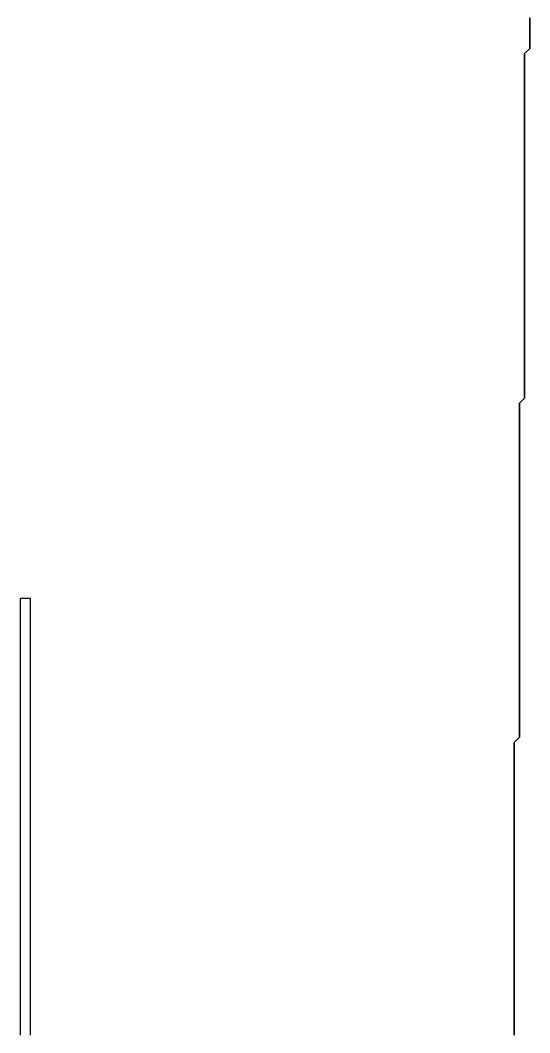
# Model space of a CAD drawing. Extents: x 69 to 217, y 14 to 408.
# Drawn here: x 118.75 to 131.12, y 284.69 to 309.31 of the extents above; entities that cross this region are included whole.
import ezdxf

# ---------------------------------------------------------------- set-up
doc = ezdxf.new("R2010")
doc.units = 0

msp = doc.modelspace()

# ---------------------------------------------------------------- linework, layer by layer
at = {"layer": 'contour_0'}
for p, q in [((131.125, 309.375), (131.125, 309.25)), ((131.125, 309.25), (131.125, 309.375)), ((131.125, 309.25), (131.125, 309.125)), ((131.125, 309.125), (131.125, 309.25)), ((131.125, 309.125), (131.125, 309)), ((131.125, 309), (131.125, 309.125)), ((131.125, 309), (131.125, 308.875)), ((131.125, 308.875), (131.125, 309)), ((131.125, 308.875), (131.125, 308.75)), ((131.125, 308.75), (131.125, 308.875)), ((131.125, 308.625), (131, 308.5)), ((131, 308.5), (131.125, 308.625)), ((131.125, 308.75), (131.125, 308.625)), ((131.125, 308.625), (131.125, 308.75)), ((131, 308.5), (131, 308.375)), ((131, 308.375), (131, 308.5)), ((131, 308.375), (131, 308.25)), ((131, 308.25), (131, 308.375)), ((131, 308.25), (131, 308.125)), ((131, 308.125), (131, 308.25)), ((131, 308.125), (131, 308)), ((131, 308), (131, 308.125)), ((131, 308), (131, 307.875)), ((131, 307.875), (131, 308)), ((131, 307.875), (131, 307.75)), ((131, 307.75), (131, 307.875)), ((131, 307.75), (131, 307.625)), ((131, 307.625), (131, 307.75)), ((131, 307.625), (131, 307.5)), ((131, 307.5), (131, 307.625)), ((131, 307.5), (131, 307.375)), ((131, 307.375), (131, 307.5)), ((131, 307.375), (131, 307.25)), ((131, 307.25), (131, 307.375)), ((131, 307.25), (131, 307.125)), ((131, 307.125), (131, 307.25)), ((131, 307.125), (131, 307)), ((131, 307), (131, 307.125)), ((131, 307), (131, 306.875)), ((131, 306.875), (131, 307)), ((131, 306.875), (131, 306.75)), ((131, 306.75), (131, 306.875)), ((131, 306.75), (131, 306.625)), ((131, 306.625), (131, 306.75)), ((131, 306.625), (131, 306.5)), ((131, 306.5), (131, 306.625)), ((131, 306.5), (131, 306.375)), ((131, 306.375), (131, 306.5)), ((131, 306.375), (131, 306.25)), ((131, 306.25), (131, 306.375)), ((131, 306.25), (131, 306.125)), ((131, 306.125), (131, 306.25)), ((131, 306.125), (131, 306)), ((131, 306), (131, 306.125)), ((131, 306), (131, 305.875)), ((131, 305.875), (131, 306)), ((131, 305.875), (131, 305.75)), ((131, 305.75), (131, 305.875)), ((131, 305.75), (131, 305.625)), ((131, 305.625), (131, 305.75)), ((131, 305.625), (131, 305.5)), ((131, 305.5), (131, 305.625)), ((131, 305.5), (131, 305.375)), ((131, 305.375), (131, 305.5)), ((131, 305.375), (131, 305.25)), ((131, 305.25), (131, 305.375)), ((131, 305.25), (131, 305.125)), ((131, 305.125), (131, 305.25)), ((131, 305.125), (131, 305)), ((131, 305), (131, 305.125)), ((131, 305), (131, 304.875)), ((131, 304.875), (131, 305)), ((131, 304.875), (131, 304.75)), ((131, 304.75), (131, 304.875)), ((131, 304.75), (131, 304.625)), ((131, 304.625), (131, 304.75)), ((131, 304.625), (131, 304.5)), ((131, 304.5), (131, 304.625)), ((131, 304.5), (131, 304.375)), ((131, 304.375), (131, 304.5)), ((131, 304.375), (131, 304.25)), ((131, 304.25), (131, 304.375)), ((131, 304.25), (131, 304.125)), ((131, 304.125), (131, 304.25)), ((131, 304.125), (131, 304)), ((131, 304), (131, 304.125)), ((131, 304), (131, 303.875)), ((131, 303.875), (131, 304)), ((131, 303.875), (131, 303.75)), ((131, 303.75), (131, 303.875)), ((131, 303.75), (131, 303.625)), ((131, 303.625), (131, 303.75)), ((131, 303.625), (131, 303.5)), ((131, 303.5), (131, 303.625)), ((131, 303.5), (131, 303.375)), ((131, 303.375), (131, 303.5)), ((131, 303.375), (131, 303.25)), ((131, 303.25), (131, 303.375)), ((131, 303.25), (131, 303.125)), ((131, 303.125), (131, 303.25)), ((131, 303.125), (131, 303)), ((131, 303), (131, 303.125)), ((131, 303), (131, 302.875)), ((131, 302.875), (131, 303)), ((131, 302.875), (131, 302.75)), ((131, 302.75), (131, 302.875)), ((131, 302.75), (131, 302.625)), ((131, 302.625), (131, 302.75)), ((131, 302.625), (131, 302.5)), ((131, 302.5), (131, 302.625)), ((131, 302.5), (131, 302.375)), ((131, 302.375), (131, 302.5)), ((131, 302.375), (131, 302.25)), ((131, 302.25), (131, 302.375)), ((131, 302.25), (131, 302.125)), ((131, 302.125), (131, 302.25)), ((131, 302.125), (131, 302)), ((131, 302), (131, 302.125)), ((131, 302), (131, 301.875)), ((131, 301.875), (131, 302)), ((131, 301.875), (131, 301.75)), ((131, 301.75), (131, 301.875)), ((131, 301.75), (131, 301.625)), ((131, 301.625), (131, 301.75)), ((131, 301.625), (131, 301.5)), ((131, 301.5), (131, 301.625)), ((131, 301.5), (131, 301.375)), ((131, 301.375), (131, 301.5)), ((131, 301.375), (131, 301.25)), ((131, 301.25), (131, 301.375)), ((131, 301.25), (131, 301.125)), ((131, 301.125), (131, 301.25)), ((131, 301.125), (131, 301)), ((131, 301), (131, 301.125)), ((131, 301), (131, 300.875)), ((131, 300.875), (131, 301)), ((131, 300.875), (131, 300.75)), ((131, 300.75), (131, 300.875)), ((131, 300.75), (131, 300.625)), ((131, 300.625), (131, 300.75)), ((131, 300.625), (131, 300.5)), ((131, 300.5), (131, 300.625)), ((131, 300.5), (131, 300.375)), ((131, 300.375), (131, 300.5)), ((131, 300.375), (131, 300.25)), ((131, 300.25), (131, 300.375)), ((131, 300.25), (131, 300.125)), ((131, 300.125), (131, 300.25)), ((131, 300.125), (130.875, 300)), ((130.875, 300), (131, 300.125)), ((130.875, 300), (130.875, 299.875)), ((130.875, 299.875), (130.875, 300)), ((130.875, 299.875), (130.875, 299.75)), ((130.875, 299.75), (130.875, 299.875)), ((130.875, 299.75), (130.875, 299.625)), ((130.875, 299.625), (130.875, 299.75)), ((130.875, 299.625), (130.875, 299.5)), ((130.875, 299.5), (130.875, 299.625)), ((130.875, 299.5), (130.875, 299.375)), ((130.875, 299.375), (130.875, 299.5)), ((130.875, 299.375), (130.875, 299.25)), ((130.875, 299.25), (130.875, 299.375)), ((130.875, 299.25), (130.875, 299.125)), ((130.875, 299.125), (130.875, 299.25)), ((130.875, 299.125), (130.875, 299)), ((130.875, 299), (130.875, 299.125)), ((130.875, 299), (130.875, 298.875)), ((130.875, 298.875), (130.875, 299)), ((130.875, 298.875), (130.875, 298.75)), ((130.875, 298.75), (130.875, 298.875)), ((130.875, 298.75), (130.875, 298.625)), ((130.875, 298.625), (130.875, 298.75)), ((130.875, 298.625), (130.875, 298.5)), ((130.875, 298.5), (130.875, 298.625)), ((130.875, 298.5), (130.875, 298.375)), ((130.875, 298.375), (130.875, 298.5)), ((130.875, 298.375), (130.875, 298.25)), ((130.875, 298.25), (130.875, 298.375)), ((130.875, 298.25), (130.875, 298.125)), ((130.875, 298.125), (130.875, 298.25)), ((130.875, 298.125), (130.875, 298)), ((130.875, 298), (130.875, 298.125)), ((130.875, 298), (130.875, 297.875)), ((130.875, 297.875), (130.875, 298)), ((130.875, 297.875), (130.875, 297.75)), ((130.875, 297.75), (130.875, 297.875)), ((130.875, 297.75), (130.875, 297.625)), ((130.875, 297.625), (130.875, 297.75)), ((130.875, 297.625), (130.875, 297.5)), ((130.875, 297.5), (130.875, 297.625)), ((130.875, 297.5), (130.875, 297.375)), ((130.875, 297.375), (130.875, 297.5)), ((130.875, 297.375), (130.875, 297.25)), ((130.875, 297.25), (130.875, 297.375)), ((130.875, 297.25), (130.875, 297.125)), ((130.875, 297.125), (130.875, 297.25)), ((130.875, 297.125), (130.875, 297)), ((130.875, 297), (130.875, 297.125)), ((130.875, 297), (130.875, 296.875)), ((130.875, 296.875), (130.875, 297)), ((130.875, 296.875), (130.875, 296.75)), ((130.875, 296.75), (130.875, 296.875)), ((130.875, 296.75), (130.875, 296.625)), ((130.875, 296.625), (130.875, 296.75)), ((130.875, 296.625), (130.875, 296.5)), ((130.875, 296.5), (130.875, 296.625)), ((130.875, 296.5), (130.875, 296.375)), ((130.875, 296.375), (130.875, 296.5)), ((130.875, 296.375), (130.875, 296.25)), ((130.875, 296.25), (130.875, 296.375)), ((130.875, 296.25), (130.875, 296.125)), ((130.875, 296.125), (130.875, 296.25)), ((130.875, 296.125), (130.875, 296)), ((130.875, 296), (130.875, 296.125)), ((130.875, 296), (130.875, 295.875)), ((130.875, 295.875), (130.875, 296)), ((130.875, 295.875), (130.875, 295.75)), ((130.875, 295.75), (130.875, 295.875)), ((130.875, 295.75), (130.875, 295.625)), ((130.875, 295.625), (130.875, 295.75)), ((130.875, 295.625), (130.875, 295.5)), ((130.875, 295.5), (130.875, 295.625)), ((130.875, 295.5), (130.875, 295.375)), ((130.875, 295.375), (130.875, 295.5)), ((130.875, 295.375), (130.875, 295.25)), ((130.875, 295.25), (130.875, 295.375)), ((118.875, 295.25), (118.75, 295.25)), ((118.75, 295.25), (118.75, 295.125)), ((118.75, 295.125), (118.75, 295)), ((119, 295.25), (118.875, 295.25)), ((119, 295.125), (119, 295.25)), ((119, 295), (119, 295.125)), ((130.875, 295.25), (130.875, 295.125)), ((130.875, 295.125), (130.875, 295.25)), ((130.875, 295.125), (130.875, 295)), ((130.875, 295), (130.875, 295.125)), ((118.75, 295), (118.75, 294.875)), ((118.75, 294.875), (118.75, 294.75)), ((119, 294.875), (119, 295)), ((119, 294.75), (119, 294.875)), ((130.875, 295), (130.875, 294.875)), ((130.875, 294.875), (130.875, 295)), ((130.875, 294.875), (130.875, 294.75)), ((130.875, 294.75), (130.875, 294.875)), ((118.75, 294.75), (118.75, 294.625)), ((118.75, 294.625), (118.75, 294.5)), ((119, 294.625), (119, 294.75)), ((119, 294.5), (119, 294.625)), ((130.875, 294.75), (130.875, 294.625)), ((130.875, 294.625), (130.875, 294.75)), ((130.875, 294.625), (130.875, 294.5)), ((130.875, 294.5), (130.875, 294.625)), ((118.75, 294.5), (118.75, 294.375)), ((118.75, 294.375), (118.75, 294.25)), ((119, 294.375), (119, 294.5)), ((119, 294.25), (119, 294.375)), ((130.875, 294.5), (130.875, 294.375)), ((130.875, 294.375), (130.875, 294.5)), ((130.875, 294.375), (130.875, 294.25)), ((130.875, 294.25), (130.875, 294.375)), ((118.75, 294.25), (118.75, 294.125)), ((118.75, 294.125), (118.75, 294)), ((119, 294.125), (119, 294.25)), ((119, 294), (119, 294.125)), ((130.875, 294.25), (130.875, 294.125)), ((130.875, 294.125), (130.875, 294.25)), ((130.875, 294.125), (130.875, 294)), ((130.875, 294), (130.875, 294.125)), ((118.75, 294), (118.75, 293.875)), ((118.75, 293.875), (118.75, 293.75)), ((119, 293.875), (119, 294)), ((119, 293.75), (119, 293.875)), ((130.875, 294), (130.875, 293.875)), ((130.875, 293.875), (130.875, 294)), ((130.875, 293.875), (130.875, 293.75)), ((130.875, 293.75), (130.875, 293.875)), ((118.75, 293.75), (118.75, 293.625)), ((118.75, 293.625), (118.75, 293.5)), ((119, 293.625), (119, 293.75)), ((119, 293.5), (119, 293.625)), ((130.875, 293.75), (130.875, 293.625)), ((130.875, 293.625), (130.875, 293.75)), ((130.875, 293.625), (130.875, 293.5)), ((130.875, 293.5), (130.875, 293.625)), ((118.75, 293.5), (118.75, 293.375)), ((118.75, 293.375), (118.75, 293.25)), ((119, 293.375), (119, 293.5)), ((119, 293.25), (119, 293.375)), ((130.875, 293.5), (130.875, 293.375)), ((130.875, 293.375), (130.875, 293.5)), ((130.875, 293.375), (130.875, 293.25)), ((130.875, 293.25), (130.875, 293.375)), ((118.75, 293.25), (118.75, 293.125)), ((118.75, 293.125), (118.75, 293)), ((119, 293.125), (119, 293.25)), ((119, 293), (119, 293.125)), ((130.875, 293.25), (130.875, 293.125)), ((130.875, 293.125), (130.875, 293.25)), ((130.875, 293.125), (130.875, 293)), ((130.875, 293), (130.875, 293.125)), ((118.75, 293), (118.75, 292.875)), ((118.75, 292.875), (118.75, 292.75)), ((119, 292.875), (119, 293)), ((119, 292.75), (119, 292.875)), ((130.875, 293), (130.875, 292.875)), ((130.875, 292.875), (130.875, 293)), ((130.875, 292.875), (130.875, 292.75)), ((130.875, 292.75), (130.875, 292.875)), ((118.75, 292.75), (118.75, 292.625)), ((118.75, 292.625), (118.75, 292.5)), ((119, 292.625), (119, 292.75)), ((119, 292.5), (119, 292.625)), ((130.875, 292.75), (130.875, 292.625)), ((130.875, 292.625), (130.875, 292.75)), ((130.875, 292.625), (130.875, 292.5)), ((130.875, 292.5), (130.875, 292.625)), ((118.75, 292.5), (118.75, 292.375)), ((118.75, 292.375), (118.75, 292.25)), ((119, 292.375), (119, 292.5)), ((119, 292.25), (119, 292.375)), ((130.875, 292.5), (130.875, 292.375)), ((130.875, 292.375), (130.875, 292.5)), ((130.875, 292.375), (130.875, 292.25)), ((130.875, 292.25), (130.875, 292.375)), ((118.75, 292.25), (118.75, 292.125)), ((118.75, 292.125), (118.75, 292)), ((119, 292.125), (119, 292.25)), ((119, 292), (119, 292.125)), ((130.875, 292.25), (130.875, 292.125)), ((130.875, 292.125), (130.875, 292.25)), ((130.875, 292.125), (130.875, 292)), ((130.875, 292), (130.875, 292.125)), ((118.75, 292), (118.75, 291.875)), ((118.75, 291.875), (118.75, 291.75)), ((119, 291.875), (119, 292)), ((119, 291.75), (119, 291.875)), ((130.875, 291.875), (130.75, 291.75)), ((130.75, 291.75), (130.875, 291.875)), ((130.875, 292), (130.875, 291.875)), ((130.875, 291.875), (130.875, 292)), ((118.75, 291.75), (118.75, 291.625)), ((118.75, 291.625), (118.75, 291.5)), ((119, 291.625), (119, 291.75)), ((119, 291.5), (119, 291.625)), ((130.75, 291.75), (130.75, 291.625)), ((130.75, 291.625), (130.75, 291.75)), ((130.75, 291.625), (130.75, 291.5)), ((130.75, 291.5), (130.75, 291.625)), ((118.75, 291.5), (118.75, 291.375)), ((118.75, 291.375), (118.75, 291.25)), ((119, 291.375), (119, 291.5)), ((119, 291.25), (119, 291.375)), ((130.75, 291.5), (130.75, 291.375)), ((130.75, 291.375), (130.75, 291.5)), ((130.75, 291.375), (130.75, 291.25)), ((130.75, 291.25), (130.75, 291.375)), ((118.75, 291.25), (118.75, 291.125)), ((118.75, 291.125), (118.75, 291)), ((119, 291.125), (119, 291.25)), ((119, 291), (119, 291.125)), ((130.75, 291.25), (130.75, 291.125)), ((130.75, 291.125), (130.75, 291.25)), ((130.75, 291.125), (130.75, 291)), ((130.75, 291), (130.75, 291.125)), ((118.75, 291), (118.75, 290.875)), ((118.75, 290.875), (118.75, 290.75)), ((119, 290.875), (119, 291)), ((119, 290.75), (119, 290.875)), ((130.75, 291), (130.75, 290.875)), ((130.75, 290.875), (130.75, 291)), ((130.75, 290.875), (130.75, 290.75)), ((130.75, 290.75), (130.75, 290.875)), ((118.75, 290.75), (118.75, 290.625)), ((118.75, 290.625), (118.75, 290.5)), ((119, 290.625), (119, 290.75)), ((119, 290.5), (119, 290.625)), ((130.75, 290.75), (130.75, 290.625)), ((130.75, 290.625), (130.75, 290.75)), ((130.75, 290.625), (130.75, 290.5)), ((130.75, 290.5), (130.75, 290.625)), ((118.75, 290.5), (118.75, 290.375)), ((118.75, 290.375), (118.75, 290.25)), ((119, 290.375), (119, 290.5)), ((119, 290.25), (119, 290.375)), ((130.75, 290.5), (130.75, 290.375)), ((130.75, 290.375), (130.75, 290.5)), ((130.75, 290.375), (130.75, 290.25)), ((130.75, 290.25), (130.75, 290.375)), ((118.75, 290.25), (118.75, 290.125)), ((118.75, 290.125), (118.75, 290)), ((119, 290.125), (119, 290.25)), ((119, 290), (119, 290.125)), ((130.75, 290.25), (130.75, 290.125)), ((130.75, 290.125), (130.75, 290.25)), ((130.75, 290.125), (130.75, 290)), ((130.75, 290), (130.75, 290.125)), ((118.75, 290), (118.75, 289.875)), ((118.75, 289.875), (118.75, 289.75)), ((119, 289.875), (119, 290)), ((119, 289.75), (119, 289.875)), ((130.75, 290), (130.75, 289.875)), ((130.75, 289.875), (130.75, 290)), ((130.75, 289.875), (130.75, 289.75)), ((130.75, 289.75), (130.75, 289.875)), ((118.75, 289.75), (118.75, 289.625)), ((118.75, 289.625), (118.75, 289.5)), ((119, 289.625), (119, 289.75)), ((119, 289.5), (119, 289.625)), ((130.75, 289.75), (130.75, 289.625)), ((130.75, 289.625), (130.75, 289.75)), ((130.75, 289.625), (130.75, 289.5)), ((130.75, 289.5), (130.75, 289.625)), ((118.75, 289.5), (118.75, 289.375)), ((118.75, 289.375), (118.75, 289.25)), ((119, 289.375), (119, 289.5)), ((119, 289.25), (119, 289.375)), ((130.75, 289.5), (130.75, 289.375)), ((130.75, 289.375), (130.75, 289.5)), ((130.75, 289.375), (130.75, 289.25)), ((130.75, 289.25), (130.75, 289.375)), ((118.75, 289.25), (118.75, 289.125)), ((118.75, 289.125), (118.75, 289)), ((119, 289.125), (119, 289.25)), ((119, 289), (119, 289.125)), ((130.75, 289.25), (130.75, 289.125)), ((130.75, 289.125), (130.75, 289.25)), ((130.75, 289.125), (130.75, 289)), ((130.75, 289), (130.75, 289.125)), ((118.75, 289), (118.75, 288.875)), ((118.75, 288.875), (118.75, 288.75)), ((119, 288.875), (119, 289)), ((119, 288.75), (119, 288.875)), ((130.75, 289), (130.75, 288.875)), ((130.75, 288.875), (130.75, 289)), ((130.75, 288.875), (130.75, 288.75)), ((130.75, 288.75), (130.75, 288.875)), ((118.75, 288.75), (118.75, 288.625)), ((118.75, 288.625), (118.75, 288.5)), ((119, 288.625), (119, 288.75)), ((119, 288.5), (119, 288.625)), ((130.75, 288.75), (130.75, 288.625)), ((130.75, 288.625), (130.75, 288.75)), ((130.75, 288.625), (130.75, 288.5)), ((130.75, 288.5), (130.75, 288.625)), ((118.75, 288.5), (118.75, 288.375)), ((118.75, 288.375), (118.75, 288.25)), ((119, 288.375), (119, 288.5)), ((119, 288.25), (119, 288.375)), ((130.75, 288.5), (130.75, 288.375)), ((130.75, 288.375), (130.75, 288.5)), ((130.75, 288.375), (130.75, 288.25)), ((130.75, 288.25), (130.75, 288.375)), ((118.75, 288.25), (118.75, 288.125)), ((118.75, 288.125), (118.75, 288)), ((119, 288.125), (119, 288.25)), ((119, 288), (119, 288.125)), ((130.75, 288.25), (130.75, 288.125)), ((130.75, 288.125), (130.75, 288.25)), ((130.75, 288.125), (130.75, 288)), ((130.75, 288), (130.75, 288.125)), ((118.75, 288), (118.75, 287.875)), ((118.75, 287.875), (118.75, 287.75)), ((119, 287.875), (119, 288)), ((119, 287.75), (119, 287.875)), ((130.75, 288), (130.75, 287.875)), ((130.75, 287.875), (130.75, 288)), ((130.75, 287.875), (130.75, 287.75)), ((130.75, 287.75), (130.75, 287.875)), ((118.75, 287.75), (118.75, 287.625)), ((118.75, 287.625), (118.75, 287.5)), ((119, 287.625), (119, 287.75)), ((119, 287.5), (119, 287.625)), ((130.75, 287.75), (130.75, 287.625)), ((130.75, 287.625), (130.75, 287.75)), ((130.75, 287.625), (130.75, 287.5)), ((130.75, 287.5), (130.75, 287.625)), ((118.75, 287.5), (118.75, 287.375)), ((118.75, 287.375), (118.75, 287.25)), ((119, 287.375), (119, 287.5)), ((119, 287.25), (119, 287.375)), ((130.75, 287.5), (130.75, 287.375)), ((130.75, 287.375), (130.75, 287.5)), ((130.75, 287.375), (130.75, 287.25)), ((130.75, 287.25), (130.75, 287.375)), ((118.75, 287.25), (118.75, 287.125)), ((119, 287.125), (119, 287.25)), ((130.75, 287.25), (130.75, 287.125)), ((130.75, 287.125), (130.75, 287.25)), ((118.75, 287.125), (118.75, 287)), ((118.75, 287), (118.75, 286.875)), ((119, 287), (119, 287.125)), ((119, 286.875), (119, 287)), ((130.75, 287.125), (130.75, 287)), ((130.75, 287), (130.75, 287.125)), ((130.75, 287), (130.75, 286.875)), ((130.75, 286.875), (130.75, 287)), ((118.75, 286.875), (118.75, 286.75)), ((118.75, 286.75), (118.75, 286.625)), ((119, 286.75), (119, 286.875)), ((119, 286.625), (119, 286.75)), ((130.75, 286.875), (130.75, 286.75)), ((130.75, 286.75), (130.75, 286.875)), ((130.75, 286.75), (130.75, 286.625)), ((130.75, 286.625), (130.75, 286.75)), ((118.75, 286.625), (118.75, 286.5)), ((118.75, 286.5), (118.75, 286.375)), ((119, 286.5), (119, 286.625)), ((119, 286.375), (119, 286.5)), ((130.75, 286.625), (130.75, 286.5)), ((130.75, 286.5), (130.75, 286.625)), ((130.75, 286.5), (130.75, 286.375)), ((130.75, 286.375), (130.75, 286.5)), ((118.75, 286.375), (118.75, 286.25)), ((118.75, 286.25), (118.75, 286.125)), ((119, 286.25), (119, 286.375)), ((119, 286.125), (119, 286.25)), ((130.75, 286.375), (130.75, 286.25)), ((130.75, 286.25), (130.75, 286.375)), ((130.75, 286.25), (130.75, 286.125)), ((130.75, 286.125), (130.75, 286.25)), ((118.75, 286.125), (118.75, 286)), ((118.75, 286), (118.75, 285.875)), ((119, 286), (119, 286.125)), ((119, 285.875), (119, 286)), ((130.75, 286.125), (130.75, 286)), ((130.75, 286), (130.75, 286.125)), ((130.75, 286), (130.75, 285.875)), ((130.75, 285.875), (130.75, 286)), ((118.75, 285.875), (118.75, 285.75)), ((118.75, 285.75), (118.75, 285.625)), ((119, 285.75), (119, 285.875)), ((119, 285.625), (119, 285.75)), ((130.75, 285.875), (130.75, 285.75)), ((130.75, 285.75), (130.75, 285.875)), ((130.75, 285.75), (130.75, 285.625)), ((130.75, 285.625), (130.75, 285.75)), ((118.75, 285.625), (118.75, 285.5)), ((118.75, 285.5), (118.75, 285.375)), ((119, 285.5), (119, 285.625)), ((119, 285.375), (119, 285.5)), ((130.75, 285.625), (130.75, 285.5)), ((130.75, 285.5), (130.75, 285.625)), ((130.75, 285.5), (130.75, 285.375)), ((130.75, 285.375), (130.75, 285.5)), ((118.75, 285.375), (118.75, 285.25)), ((118.75, 285.25), (118.75, 285.125)), ((119, 285.25), (119, 285.375)), ((119, 285.125), (119, 285.25)), ((130.75, 285.375), (130.75, 285.25)), ((130.75, 285.25), (130.75, 285.375)), ((130.75, 285.25), (130.75, 285.125)), ((130.75, 285.125), (130.75, 285.25)), ((118.75, 285.125), (118.75, 285)), ((118.75, 285), (118.75, 284.875)), ((119, 285), (119, 285.125)), ((119, 284.875), (119, 285)), ((130.75, 285.125), (130.75, 285)), ((130.75, 285), (130.75, 285.125)), ((130.75, 285), (130.75, 284.875)), ((130.75, 284.875), (130.75, 285)), ((118.75, 284.875), (118.75, 284.75)), ((118.75, 284.75), (118.75, 284.625)), ((119, 284.75), (119, 284.875)), ((119, 284.625), (119, 284.75)), ((130.75, 284.875), (130.75, 284.75)), ((130.75, 284.75), (130.75, 284.875)), ((130.75, 284.75), (130.75, 284.625)), ((130.75, 284.625), (130.75, 284.75))]:
    msp.add_line(p, q, dxfattribs=at)

doc.saveas('drawing.dxf')
